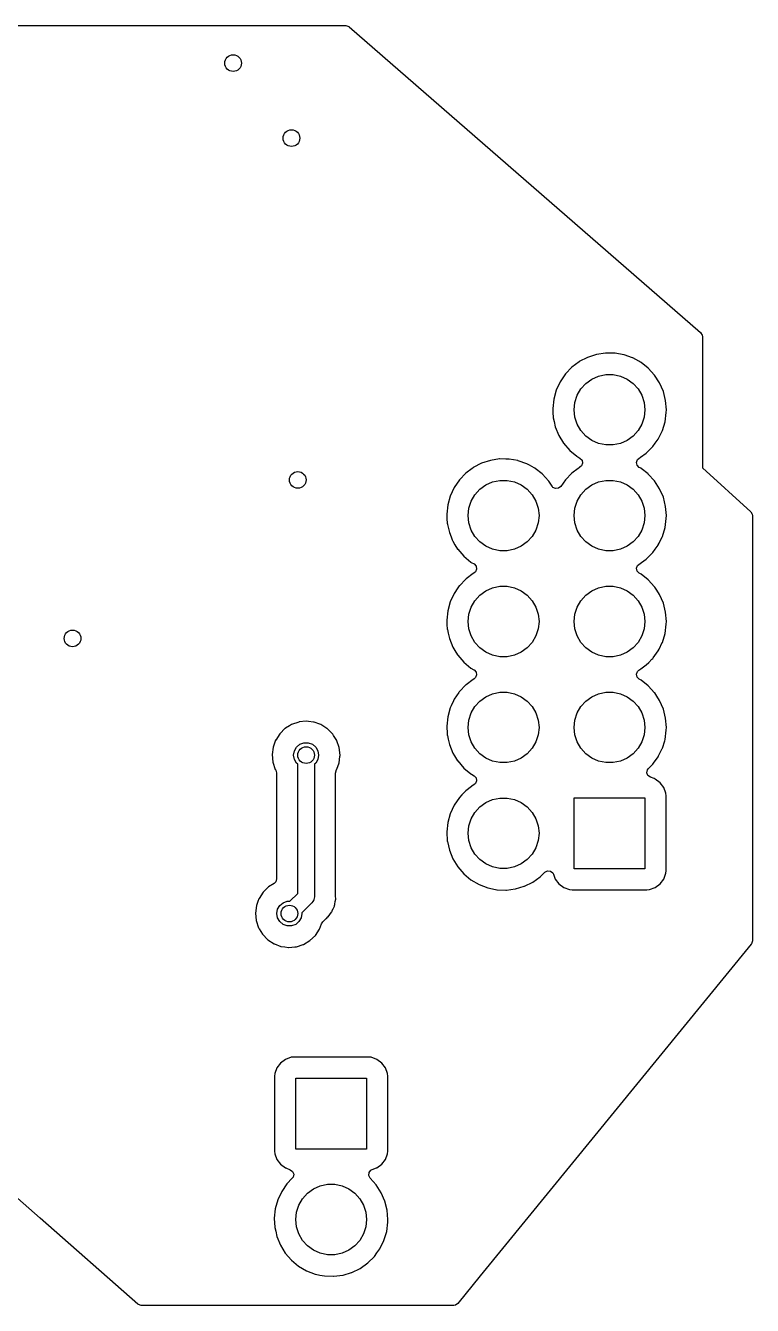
# Model space of a CAD drawing. Extents: x 3.65 to 5.85, y -3.61 to -2.4.
# Drawn here: x 4.326 to 5.012, y -3.606 to -2.398 of the extents above; entities that cross this region are included whole.
import ezdxf

# ---------------------------------------------------------------- set-up
doc = ezdxf.new("R2010")
doc.units = 0
doc.header["$MEASUREMENT"] = 0
doc.layers.add('BLACK', color=7, linetype='CONTINUOUS')

msp = doc.modelspace()

# ---------------------------------------------------------------- linework, layer by layer
at = {"layer": 'BLACK', "linetype": 'CONTINUOUS'}
for p, q in [((4.04113, -2.39764), (4.62806, -2.39764)), ((4.62806, -2.39764), (4.63075, -2.39843)), ((4.63075, -2.39843), (4.63132, -2.39886)), ((4.63132, -2.39886), (4.96286, -2.68749)), ((4.96286, -2.68749), (4.96437, -2.68985)), ((4.96437, -2.68985), (4.96457, -2.69123)), ((4.96457, -2.69123), (4.96457, -2.81496)), ((4.87322, -2.7069), (4.86453, -2.70823)), ((4.87343, -2.7069), (4.87322, -2.7069)), ((4.87911, -2.70697), (4.87343, -2.7069)), ((4.87343, -2.7069), (4.87343, -2.7069)), ((4.88202, -2.707), (4.87911, -2.70697)), ((4.88222, -2.70704), (4.88202, -2.707)), ((4.89048, -2.70851), (4.88222, -2.70704)), ((4.88222, -2.70704), (4.88222, -2.70704)), ((4.84821, -2.71514), (4.8415, -2.72018)), ((4.84837, -2.71502), (4.84821, -2.71514)), ((4.84821, -2.71514), (4.84821, -2.71514)), ((4.85617, -2.71096), (4.84837, -2.71502)), ((4.86453, -2.70823), (4.85617, -2.71096)), ((4.89068, -2.70855), (4.89048, -2.70851)), ((4.89048, -2.70851), (4.89048, -2.70851)), ((4.89087, -2.70861), (4.89068, -2.70855)), ((4.89878, -2.71141), (4.89087, -2.70861)), ((4.89087, -2.70861), (4.89087, -2.70861)), ((4.89897, -2.71148), (4.89878, -2.71141)), ((4.89878, -2.71141), (4.89878, -2.71141)), ((4.90461, -2.7146), (4.89897, -2.71148)), ((4.90543, -2.71505), (4.90461, -2.7146)), ((4.90667, -2.71573), (4.90543, -2.71505)), ((4.90683, -2.71586), (4.90667, -2.71573)), ((4.91341, -2.72106), (4.90683, -2.71586)), ((4.90683, -2.71586), (4.90683, -2.71586)), ((4.83526, -2.72666), (4.8303, -2.73392)), ((4.84134, -2.7203), (4.83526, -2.72666)), ((4.8415, -2.72018), (4.84134, -2.7203)), ((4.85458, -2.73556), (4.86024, -2.73145)), ((4.86024, -2.73145), (4.86663, -2.72861)), ((4.86663, -2.72861), (4.87347, -2.72715)), ((4.87347, -2.72715), (4.88047, -2.72715)), ((4.88047, -2.72715), (4.88731, -2.72861)), ((4.88731, -2.72861), (4.8937, -2.73145)), ((4.8937, -2.73145), (4.89936, -2.73556)), ((4.91357, -2.72118), (4.91341, -2.72106)), ((4.91341, -2.72106), (4.91341, -2.72106)), ((4.91949, -2.72769), (4.91357, -2.72118)), ((4.92427, -2.73507), (4.91949, -2.72769)), ((4.8266, -2.7419), (4.82425, -2.75038)), ((4.8303, -2.73392), (4.8266, -2.7419)), ((4.8464, -2.74682), (4.8499, -2.74076)), ((4.8499, -2.74076), (4.85458, -2.73556)), ((4.89936, -2.73556), (4.90404, -2.74076)), ((4.90404, -2.74076), (4.90754, -2.74682)), ((4.92777, -2.74314), (4.92427, -2.73507)), ((4.92992, -2.75167), (4.92777, -2.74314)), ((4.82425, -2.75038), (4.82332, -2.75912)), ((4.8435, -2.76043), (4.84424, -2.75348)), ((4.84424, -2.75348), (4.8464, -2.74682)), ((4.90754, -2.74682), (4.9097, -2.75348)), ((4.9097, -2.75348), (4.91043, -2.76043)), ((4.93064, -2.76043), (4.92992, -2.75167)), ((4.82332, -2.75912), (4.82333, -2.75932)), ((4.82333, -2.75932), (4.82333, -2.75932)), ((4.82333, -2.75932), (4.82354, -2.76305)), ((4.82354, -2.76305), (4.82382, -2.7679)), ((4.84424, -2.76739), (4.8435, -2.76043)), ((4.8464, -2.77404), (4.84424, -2.76739)), ((4.9097, -2.76739), (4.90754, -2.77404)), ((4.91043, -2.76043), (4.9097, -2.76739)), ((4.92942, -2.77177), (4.93057, -2.76305)), ((4.93057, -2.76305), (4.93064, -2.76043)), ((4.82382, -2.7679), (4.82387, -2.7681)), ((4.82387, -2.7681), (4.82387, -2.7681)), ((4.82387, -2.7681), (4.82465, -2.77157)), ((4.82465, -2.77157), (4.82576, -2.77648)), ((4.82576, -2.77648), (4.82907, -2.78463)), ((4.8499, -2.7801), (4.8464, -2.77404)), ((4.90754, -2.77404), (4.90404, -2.7801)), ((4.92687, -2.78019), (4.92942, -2.77177)), ((4.82907, -2.78463), (4.83366, -2.79213)), ((4.85458, -2.7853), (4.8499, -2.7801)), ((4.86024, -2.78941), (4.85458, -2.7853)), ((4.86663, -2.79226), (4.86024, -2.78941)), ((4.8937, -2.78941), (4.88731, -2.79226)), ((4.89936, -2.7853), (4.8937, -2.78941)), ((4.90404, -2.7801), (4.89936, -2.7853)), ((4.91784, -2.79522), (4.92018, -2.79196)), ((4.92018, -2.79196), (4.92285, -2.78824)), ((4.92285, -2.78824), (4.92297, -2.78807)), ((4.92297, -2.78807), (4.92687, -2.78019)), ((4.83366, -2.79213), (4.83942, -2.79878)), ((4.83942, -2.79878), (4.84619, -2.80439)), ((4.87347, -2.79371), (4.86663, -2.79226)), ((4.88047, -2.79371), (4.87347, -2.79371)), ((4.88731, -2.79226), (4.88047, -2.79371)), ((4.90628, -2.80522), (4.91161, -2.80142)), ((4.91161, -2.80142), (4.91784, -2.79522)), ((4.74725, -2.81586), (4.74134, -2.8203)), ((4.74821, -2.81514), (4.74725, -2.81586)), ((4.74837, -2.81502), (4.74821, -2.81514)), ((4.74821, -2.81514), (4.74821, -2.81514)), ((4.75617, -2.81096), (4.74837, -2.81502)), ((4.76453, -2.80823), (4.75617, -2.81096)), ((4.77322, -2.8069), (4.76453, -2.80823)), ((4.77343, -2.8069), (4.77322, -2.8069)), ((4.77911, -2.80697), (4.77343, -2.8069)), ((4.77343, -2.8069), (4.77343, -2.8069)), ((4.78202, -2.807), (4.77911, -2.80697)), ((4.78222, -2.80704), (4.78202, -2.807)), ((4.79048, -2.80851), (4.78222, -2.80704)), ((4.78222, -2.80704), (4.78222, -2.80704)), ((4.79068, -2.80855), (4.79048, -2.80851)), ((4.79048, -2.80851), (4.79048, -2.80851)), ((4.79087, -2.80861), (4.79068, -2.80855)), ((4.79878, -2.81141), (4.79087, -2.80861)), ((4.79087, -2.80861), (4.79087, -2.80861)), ((4.79897, -2.81148), (4.79878, -2.81141)), ((4.79878, -2.81141), (4.79878, -2.81141)), ((4.80144, -2.81285), (4.79897, -2.81148)), ((4.80575, -2.81522), (4.80144, -2.81285)), ((4.80667, -2.81573), (4.80575, -2.81522)), ((4.80683, -2.81586), (4.80667, -2.81573)), ((4.81341, -2.82106), (4.80683, -2.81586)), ((4.80683, -2.81586), (4.80683, -2.81586)), ((4.84725, -2.81586), (4.84134, -2.8203)), ((4.84619, -2.80439), (4.84896, -2.80602)), ((4.84821, -2.81514), (4.84725, -2.81586)), ((4.84837, -2.81502), (4.84821, -2.81514)), ((4.84821, -2.81514), (4.84821, -2.81514)), ((4.84886, -2.81476), (4.84837, -2.81502)), ((4.85045, -2.81345), (4.84886, -2.81476)), ((4.84896, -2.80602), (4.84907, -2.80608)), ((4.84907, -2.80608), (4.85099, -2.80811)), ((4.85151, -2.81086), (4.85045, -2.81345)), ((4.85099, -2.80811), (4.85151, -2.81086)), ((4.90249, -2.81012), (4.90348, -2.8075)), ((4.90307, -2.81285), (4.90249, -2.81012)), ((4.90504, -2.81483), (4.90307, -2.81285)), ((4.90348, -2.8075), (4.90456, -2.80645)), ((4.90456, -2.80645), (4.90628, -2.80522)), ((4.90667, -2.81573), (4.90504, -2.81483)), ((4.90683, -2.81586), (4.90667, -2.81573)), ((4.91341, -2.82106), (4.90683, -2.81586)), ((4.90683, -2.81586), (4.90683, -2.81586)), ((4.96457, -2.81496), (4.96485, -2.81522)), ((4.96485, -2.81522), (4.96485, -2.81522)), ((4.96485, -2.81522), (5.0102, -2.85679)), ((4.73526, -2.82666), (4.7303, -2.83392)), ((4.74134, -2.8203), (4.73526, -2.82666)), ((4.76663, -2.82861), (4.77347, -2.82715)), ((4.77347, -2.82715), (4.78047, -2.82715)), ((4.78047, -2.82715), (4.78731, -2.82861)), ((4.81357, -2.82118), (4.81341, -2.82106)), ((4.81341, -2.82106), (4.81341, -2.82106)), ((4.81949, -2.82769), (4.81357, -2.82118)), ((4.8196, -2.82786), (4.81949, -2.82769)), ((4.82277, -2.83276), (4.8196, -2.82786)), ((4.8196, -2.82786), (4.8196, -2.82786)), ((4.83526, -2.82666), (4.83103, -2.83286)), ((4.84134, -2.8203), (4.83526, -2.82666)), ((4.86663, -2.82861), (4.87347, -2.82715)), ((4.87347, -2.82715), (4.88047, -2.82715)), ((4.88047, -2.82715), (4.88731, -2.82861)), ((4.91357, -2.82118), (4.91341, -2.82106)), ((4.91341, -2.82106), (4.91341, -2.82106)), ((4.91949, -2.82769), (4.91357, -2.82118)), ((4.92427, -2.83507), (4.91949, -2.82769)), ((4.7303, -2.83392), (4.7266, -2.8419)), ((4.7499, -2.84076), (4.75458, -2.83556)), ((4.75458, -2.83556), (4.76024, -2.83145)), ((4.76024, -2.83145), (4.76663, -2.82861)), ((4.78731, -2.82861), (4.7937, -2.83145)), ((4.7937, -2.83145), (4.79936, -2.83556)), ((4.79936, -2.83556), (4.80404, -2.84076)), ((4.82358, -2.83372), (4.82277, -2.83276)), ((4.82609, -2.83495), (4.82358, -2.83372)), ((4.82887, -2.83463), (4.82609, -2.83495)), ((4.83103, -2.83286), (4.82887, -2.83463)), ((4.8499, -2.84076), (4.85458, -2.83556)), ((4.85458, -2.83556), (4.86024, -2.83145)), ((4.86024, -2.83145), (4.86663, -2.82861)), ((4.88731, -2.82861), (4.8937, -2.83145)), ((4.8937, -2.83145), (4.89936, -2.83556)), ((4.89936, -2.83556), (4.90404, -2.84076)), ((4.92777, -2.84314), (4.92427, -2.83507)), ((4.72425, -2.85038), (4.72332, -2.85912)), ((4.7266, -2.8419), (4.72425, -2.85038)), ((4.74424, -2.85348), (4.7464, -2.84682)), ((4.7464, -2.84682), (4.7499, -2.84076)), ((4.80404, -2.84076), (4.80754, -2.84682)), ((4.80754, -2.84682), (4.8097, -2.85348)), ((4.84424, -2.85348), (4.8464, -2.84682)), ((4.8464, -2.84682), (4.8499, -2.84076)), ((4.90404, -2.84076), (4.90754, -2.84682)), ((4.90754, -2.84682), (4.9097, -2.85348)), ((4.92992, -2.85167), (4.92777, -2.84314)), ((4.93064, -2.86043), (4.92992, -2.85167)), ((4.72332, -2.85912), (4.72333, -2.85932)), ((4.72333, -2.85932), (4.72333, -2.85932)), ((4.72333, -2.85932), (4.72354, -2.86305)), ((4.72354, -2.86305), (4.72382, -2.8679)), ((4.7435, -2.86043), (4.74424, -2.85348)), ((4.74424, -2.86739), (4.7435, -2.86043)), ((4.8097, -2.85348), (4.81043, -2.86043)), ((4.81043, -2.86043), (4.8097, -2.86739)), ((4.8435, -2.86043), (4.84424, -2.85348)), ((4.84424, -2.86739), (4.8435, -2.86043)), ((4.9097, -2.85348), (4.91043, -2.86043)), ((4.91043, -2.86043), (4.9097, -2.86739)), ((4.92942, -2.87177), (4.93057, -2.86305)), ((4.93057, -2.86305), (4.93064, -2.86043)), ((5.0102, -2.85679), (5.01165, -2.85919)), ((5.01165, -2.85919), (5.01181, -2.86045)), ((5.01181, -2.86045), (5.01181, -3.26201)), ((4.72382, -2.8679), (4.72387, -2.8681)), ((4.72387, -2.8681), (4.72387, -2.8681)), ((4.72387, -2.8681), (4.72404, -2.86885)), ((4.72404, -2.86885), (4.72576, -2.87648)), ((4.72576, -2.87648), (4.72742, -2.88058)), ((4.7464, -2.87404), (4.74424, -2.86739)), ((4.7499, -2.8801), (4.7464, -2.87404)), ((4.80754, -2.87404), (4.80404, -2.8801)), ((4.8097, -2.86739), (4.80754, -2.87404)), ((4.8464, -2.87404), (4.84424, -2.86739)), ((4.8499, -2.8801), (4.8464, -2.87404)), ((4.90754, -2.87404), (4.90404, -2.8801)), ((4.9097, -2.86739), (4.90754, -2.87404)), ((4.92687, -2.88019), (4.92942, -2.87177)), ((4.72742, -2.88058), (4.72847, -2.88316)), ((4.72847, -2.88316), (4.72907, -2.88463)), ((4.72907, -2.88463), (4.73106, -2.88789)), ((4.73106, -2.88789), (4.73355, -2.89196)), ((4.75458, -2.8853), (4.7499, -2.8801)), ((4.76024, -2.88941), (4.75458, -2.8853)), ((4.79936, -2.8853), (4.7937, -2.88941)), ((4.80404, -2.8801), (4.79936, -2.8853)), ((4.85458, -2.8853), (4.8499, -2.8801)), ((4.86024, -2.88941), (4.85458, -2.8853)), ((4.89936, -2.8853), (4.8937, -2.88941)), ((4.90404, -2.8801), (4.89936, -2.8853)), ((4.92018, -2.89196), (4.92285, -2.88824)), ((4.92285, -2.88824), (4.92297, -2.88807)), ((4.92297, -2.88807), (4.92379, -2.88641)), ((4.92379, -2.88641), (4.92678, -2.88037)), ((4.92678, -2.88037), (4.92687, -2.88019)), ((4.92678, -2.88037), (4.92678, -2.88037)), ((4.73355, -2.89196), (4.73366, -2.89213)), ((4.73366, -2.89213), (4.73942, -2.89878)), ((4.73942, -2.89878), (4.74619, -2.90439)), ((4.76663, -2.89226), (4.76024, -2.88941)), ((4.77347, -2.89371), (4.76663, -2.89226)), ((4.78047, -2.89371), (4.77347, -2.89371)), ((4.78731, -2.89226), (4.78047, -2.89371)), ((4.7937, -2.88941), (4.78731, -2.89226)), ((4.86663, -2.89226), (4.86024, -2.88941)), ((4.87347, -2.89371), (4.86663, -2.89226)), ((4.88047, -2.89371), (4.87347, -2.89371)), ((4.88731, -2.89226), (4.88047, -2.89371)), ((4.8937, -2.88941), (4.88731, -2.89226)), ((4.91161, -2.90142), (4.91279, -2.90025)), ((4.91279, -2.90025), (4.91613, -2.89692)), ((4.91613, -2.89692), (4.91784, -2.89522)), ((4.91784, -2.89522), (4.92018, -2.89196)), ((4.74619, -2.90439), (4.74647, -2.90456)), ((4.74647, -2.90456), (4.74907, -2.90608)), ((4.74907, -2.90608), (4.75099, -2.90811)), ((4.75151, -2.91086), (4.75045, -2.91345)), ((4.75099, -2.90811), (4.75151, -2.91086)), ((4.90249, -2.91011), (4.90348, -2.9075)), ((4.90307, -2.91285), (4.90249, -2.91011)), ((4.90504, -2.91483), (4.90307, -2.91285)), ((4.90348, -2.9075), (4.90456, -2.90645)), ((4.90456, -2.90645), (4.90721, -2.90456)), ((4.90721, -2.90456), (4.91161, -2.90142)), ((4.74134, -2.9203), (4.73526, -2.92666)), ((4.7415, -2.92018), (4.74134, -2.9203)), ((4.74821, -2.91514), (4.7415, -2.92018)), ((4.74837, -2.91502), (4.74821, -2.91514)), ((4.74821, -2.91514), (4.74821, -2.91514)), ((4.74886, -2.91476), (4.74837, -2.91502)), ((4.75045, -2.91345), (4.74886, -2.91476)), ((4.90667, -2.91573), (4.90504, -2.91483)), ((4.90683, -2.91586), (4.90667, -2.91573)), ((4.91341, -2.92106), (4.90683, -2.91586)), ((4.90683, -2.91586), (4.90683, -2.91586)), ((4.91357, -2.92118), (4.91341, -2.92106)), ((4.91341, -2.92106), (4.91341, -2.92106)), ((4.91949, -2.92769), (4.91357, -2.92118)), ((4.7303, -2.93392), (4.7266, -2.9419)), ((4.73388, -2.92868), (4.7303, -2.93392)), ((4.73515, -2.92683), (4.73388, -2.92868)), ((4.73526, -2.92666), (4.73515, -2.92683)), ((4.73515, -2.92683), (4.73515, -2.92683)), ((4.7499, -2.94076), (4.75458, -2.93556)), ((4.75458, -2.93556), (4.76024, -2.93145)), ((4.76024, -2.93145), (4.76663, -2.92861)), ((4.76663, -2.92861), (4.77347, -2.92715)), ((4.77347, -2.92715), (4.78047, -2.92715)), ((4.78047, -2.92715), (4.78731, -2.92861)), ((4.78731, -2.92861), (4.7937, -2.93145)), ((4.7937, -2.93145), (4.79936, -2.93556)), ((4.79936, -2.93556), (4.80404, -2.94076)), ((4.8499, -2.94076), (4.85458, -2.93556)), ((4.85458, -2.93556), (4.86024, -2.93145)), ((4.86024, -2.93145), (4.86663, -2.92861)), ((4.86663, -2.92861), (4.87347, -2.92715)), ((4.87347, -2.92715), (4.88047, -2.92715)), ((4.88047, -2.92715), (4.88731, -2.92861)), ((4.88731, -2.92861), (4.8937, -2.93145)), ((4.8937, -2.93145), (4.89936, -2.93556)), ((4.89936, -2.93556), (4.90404, -2.94076)), ((4.9196, -2.92786), (4.91949, -2.92769)), ((4.92157, -2.9309), (4.9196, -2.92786)), ((4.9196, -2.92786), (4.9196, -2.92786)), ((4.92427, -2.93507), (4.92157, -2.9309)), ((4.92777, -2.94314), (4.92427, -2.93507)), ((4.7266, -2.9419), (4.72425, -2.95038)), ((4.74424, -2.95348), (4.7464, -2.94682)), ((4.7464, -2.94682), (4.7499, -2.94076)), ((4.80404, -2.94076), (4.80754, -2.94682)), ((4.80754, -2.94682), (4.8097, -2.95348)), ((4.84424, -2.95348), (4.8464, -2.94682)), ((4.8464, -2.94682), (4.8499, -2.94076)), ((4.90404, -2.94076), (4.90754, -2.94682)), ((4.90754, -2.94682), (4.9097, -2.95348)), ((4.92992, -2.95167), (4.92777, -2.94314)), ((4.72425, -2.95038), (4.72332, -2.95912)), ((4.72332, -2.95912), (4.72333, -2.95932)), ((4.72333, -2.95932), (4.72333, -2.95932)), ((4.72333, -2.95932), (4.72354, -2.96305)), ((4.7435, -2.96043), (4.74424, -2.95348)), ((4.74424, -2.96739), (4.7435, -2.96043)), ((4.8097, -2.95348), (4.81043, -2.96043)), ((4.81043, -2.96043), (4.8097, -2.96739)), ((4.8435, -2.96043), (4.84424, -2.95348)), ((4.84424, -2.96739), (4.8435, -2.96043)), ((4.9097, -2.95348), (4.91043, -2.96043)), ((4.91043, -2.96043), (4.9097, -2.96739)), ((4.93064, -2.96043), (4.92992, -2.95167)), ((4.93057, -2.96305), (4.93064, -2.96043)), ((4.72354, -2.96305), (4.72382, -2.9679)), ((4.72382, -2.9679), (4.72387, -2.9681)), ((4.72387, -2.9681), (4.72387, -2.9681)), ((4.72387, -2.9681), (4.72465, -2.97157)), ((4.72465, -2.97157), (4.72576, -2.97648)), ((4.7464, -2.97404), (4.74424, -2.96739)), ((4.8097, -2.96739), (4.80754, -2.97404)), ((4.8464, -2.97404), (4.84424, -2.96739)), ((4.9097, -2.96739), (4.90754, -2.97404)), ((4.92687, -2.98019), (4.92942, -2.97177)), ((4.92942, -2.97177), (4.93057, -2.96305)), ((4.72576, -2.97648), (4.72907, -2.98463)), ((4.72907, -2.98463), (4.73106, -2.98789)), ((4.7499, -2.9801), (4.7464, -2.97404)), ((4.75458, -2.9853), (4.7499, -2.9801)), ((4.76024, -2.98941), (4.75458, -2.9853)), ((4.79936, -2.9853), (4.7937, -2.98941)), ((4.80404, -2.9801), (4.79936, -2.9853)), ((4.80754, -2.97404), (4.80404, -2.9801)), ((4.8499, -2.9801), (4.8464, -2.97404)), ((4.85458, -2.9853), (4.8499, -2.9801)), ((4.86024, -2.98941), (4.85458, -2.9853)), ((4.89936, -2.9853), (4.8937, -2.98941)), ((4.90404, -2.9801), (4.89936, -2.9853)), ((4.90754, -2.97404), (4.90404, -2.9801)), ((4.92379, -2.98641), (4.92678, -2.98037)), ((4.92678, -2.98037), (4.92687, -2.98019)), ((4.92678, -2.98037), (4.92678, -2.98037)), ((4.73106, -2.98789), (4.73355, -2.99196)), ((4.73355, -2.99196), (4.73366, -2.99213)), ((4.73366, -2.99213), (4.73942, -2.99878)), ((4.76663, -2.99226), (4.76024, -2.98941)), ((4.77347, -2.99371), (4.76663, -2.99226)), ((4.78047, -2.99371), (4.77347, -2.99371)), ((4.78731, -2.99226), (4.78047, -2.99371)), ((4.7937, -2.98941), (4.78731, -2.99226)), ((4.86663, -2.99226), (4.86024, -2.98941)), ((4.87347, -2.99371), (4.86663, -2.99226)), ((4.88047, -2.99371), (4.87347, -2.99371)), ((4.88731, -2.99226), (4.88047, -2.99371)), ((4.8937, -2.98941), (4.88731, -2.99226)), ((4.91392, -2.99912), (4.91699, -2.99606)), ((4.91699, -2.99606), (4.91784, -2.99522)), ((4.91784, -2.99522), (4.91818, -2.99474)), ((4.91818, -2.99474), (4.92285, -2.98824)), ((4.92285, -2.98824), (4.92297, -2.98807)), ((4.92297, -2.98807), (4.92379, -2.98641)), ((4.73942, -2.99878), (4.74619, -3.00439)), ((4.74619, -3.00439), (4.74896, -3.00602)), ((4.74896, -3.00602), (4.74907, -3.00608)), ((4.74907, -3.00608), (4.75099, -3.00811)), ((4.75099, -3.00811), (4.75151, -3.01086)), ((4.90249, -3.01011), (4.90348, -3.0075)), ((4.90348, -3.0075), (4.90456, -3.00645)), ((4.90456, -3.00645), (4.90638, -3.00515)), ((4.90638, -3.00515), (4.91161, -3.00142)), ((4.91161, -3.00142), (4.91392, -2.99912)), ((4.74134, -3.0203), (4.73526, -3.02666)), ((4.7415, -3.02018), (4.74134, -3.0203)), ((4.74821, -3.01514), (4.7415, -3.02018)), ((4.74837, -3.01502), (4.74821, -3.01514)), ((4.74821, -3.01514), (4.74821, -3.01514)), ((4.74886, -3.01476), (4.74837, -3.01502)), ((4.75045, -3.01345), (4.74886, -3.01476)), ((4.75151, -3.01086), (4.75045, -3.01345)), ((4.90307, -3.01285), (4.90249, -3.01011)), ((4.90504, -3.01483), (4.90307, -3.01285)), ((4.90667, -3.01573), (4.90504, -3.01483)), ((4.90683, -3.01586), (4.90667, -3.01573)), ((4.91341, -3.02106), (4.90683, -3.01586)), ((4.90683, -3.01586), (4.90683, -3.01586)), ((4.91357, -3.02118), (4.91341, -3.02106)), ((4.91341, -3.02106), (4.91341, -3.02106)), ((4.91949, -3.02769), (4.91357, -3.02118)), ((4.73466, -3.02754), (4.7303, -3.03392)), ((4.73515, -3.02683), (4.73466, -3.02754)), ((4.73526, -3.02666), (4.73515, -3.02683)), ((4.73515, -3.02683), (4.73515, -3.02683)), ((4.75458, -3.03556), (4.76024, -3.03145)), ((4.76024, -3.03145), (4.76663, -3.02861)), ((4.76663, -3.02861), (4.77347, -3.02715)), ((4.77347, -3.02715), (4.78047, -3.02715)), ((4.78047, -3.02715), (4.78731, -3.02861)), ((4.78731, -3.02861), (4.7937, -3.03145)), ((4.7937, -3.03145), (4.79936, -3.03556)), ((4.85458, -3.03556), (4.86024, -3.03145)), ((4.86024, -3.03145), (4.86663, -3.02861)), ((4.86663, -3.02861), (4.87347, -3.02715)), ((4.87347, -3.02715), (4.88047, -3.02715)), ((4.88047, -3.02715), (4.88731, -3.02861)), ((4.88731, -3.02861), (4.8937, -3.03145)), ((4.8937, -3.03145), (4.89936, -3.03556)), ((4.9196, -3.02786), (4.91949, -3.02769)), ((4.92153, -3.03085), (4.9196, -3.02786)), ((4.9196, -3.02786), (4.9196, -3.02786)), ((4.92427, -3.03507), (4.92153, -3.03085)), ((4.7266, -3.0419), (4.72425, -3.05038)), ((4.72743, -3.04011), (4.7266, -3.0419)), ((4.72969, -3.03526), (4.72743, -3.04011)), ((4.7303, -3.03392), (4.72969, -3.03526)), ((4.7464, -3.04682), (4.7499, -3.04076)), ((4.7499, -3.04076), (4.75458, -3.03556)), ((4.79936, -3.03556), (4.80404, -3.04076)), ((4.80404, -3.04076), (4.80754, -3.04682)), ((4.8464, -3.04682), (4.8499, -3.04076)), ((4.8499, -3.04076), (4.85458, -3.03556)), ((4.89936, -3.03556), (4.90404, -3.04076)), ((4.90404, -3.04076), (4.90754, -3.04682)), ((4.92777, -3.04314), (4.92427, -3.03507)), ((4.92992, -3.05167), (4.92777, -3.04314)), ((4.57691, -3.05763), (4.57482, -3.05892)), ((4.58367, -3.05533), (4.57691, -3.05763)), ((4.58395, -3.0553), (4.58367, -3.05533)), ((4.5905, -3.05461), (4.58395, -3.0553)), ((4.58395, -3.0553), (4.58395, -3.0553)), ((4.59077, -3.05458), (4.5905, -3.05461)), ((4.5905, -3.05461), (4.5905, -3.05461)), ((4.59274, -3.05482), (4.59077, -3.05458)), ((4.59759, -3.0554), (4.59274, -3.05482)), ((4.59787, -3.05543), (4.59759, -3.0554)), ((4.59759, -3.0554), (4.59759, -3.0554)), ((4.59813, -3.05552), (4.59787, -3.05543)), ((4.60344, -3.05741), (4.59813, -3.05552)), ((4.59813, -3.05552), (4.59813, -3.05552)), ((4.60459, -3.05782), (4.60344, -3.05741)), ((4.60632, -3.05892), (4.60459, -3.05782)), ((4.72425, -3.05038), (4.72332, -3.05912)), ((4.7435, -3.06043), (4.74424, -3.05348)), ((4.74424, -3.05348), (4.7464, -3.04682)), ((4.80754, -3.04682), (4.8097, -3.05348)), ((4.8097, -3.05348), (4.81043, -3.06043)), ((4.8435, -3.06043), (4.84424, -3.05348)), ((4.84424, -3.05348), (4.8464, -3.04682)), ((4.90754, -3.04682), (4.9097, -3.05348)), ((4.9097, -3.05348), (4.91043, -3.06043)), ((4.93064, -3.06043), (4.92992, -3.05167)), ((4.56573, -3.06637), (4.56186, -3.07237)), ((4.56597, -3.06613), (4.56573, -3.06637)), ((4.57063, -3.06157), (4.56597, -3.06613)), ((4.57083, -3.06137), (4.57063, -3.06157)), ((4.57063, -3.06157), (4.57063, -3.06157)), ((4.57107, -3.06123), (4.57083, -3.06137)), ((4.57482, -3.05892), (4.57107, -3.06123)), ((4.57107, -3.06123), (4.57107, -3.06123)), ((4.61018, -3.06137), (4.60632, -3.05892)), ((4.61062, -3.06165), (4.61018, -3.06137)), ((4.61082, -3.06185), (4.61062, -3.06165)), ((4.61546, -3.06652), (4.61082, -3.06185)), ((4.61082, -3.06185), (4.61082, -3.06185)), ((4.61565, -3.06672), (4.61546, -3.06652)), ((4.6158, -3.06695), (4.61565, -3.06672)), ((4.61649, -3.06806), (4.6158, -3.06695)), ((4.61944, -3.07277), (4.61649, -3.06806)), ((4.72332, -3.05912), (4.72333, -3.05932)), ((4.72333, -3.05932), (4.72333, -3.05932)), ((4.72333, -3.05932), (4.72374, -3.06638)), ((4.72374, -3.06638), (4.72382, -3.0679)), ((4.72382, -3.0679), (4.72387, -3.0681)), ((4.72387, -3.0681), (4.72387, -3.0681)), ((4.72387, -3.0681), (4.72462, -3.07142)), ((4.74424, -3.06739), (4.7435, -3.06043)), ((4.7464, -3.07404), (4.74424, -3.06739)), ((4.8097, -3.06739), (4.80754, -3.07404)), ((4.81043, -3.06043), (4.8097, -3.06739)), ((4.84424, -3.06739), (4.8435, -3.06043)), ((4.8464, -3.07404), (4.84424, -3.06739)), ((4.9097, -3.06739), (4.90754, -3.07404)), ((4.91043, -3.06043), (4.9097, -3.06739)), ((4.92942, -3.07177), (4.93057, -3.06305)), ((4.93057, -3.06305), (4.93058, -3.06292)), ((4.93058, -3.06292), (4.93063, -3.06057)), ((4.93063, -3.06057), (4.93064, -3.06043)), ((4.93063, -3.06057), (4.93063, -3.06057)), ((4.55942, -3.07908), (4.55852, -3.08617)), ((4.55975, -3.07816), (4.55942, -3.07908)), ((4.56176, -3.07263), (4.55975, -3.07816)), ((4.56186, -3.07237), (4.56176, -3.07263)), ((4.56176, -3.07263), (4.56176, -3.07263)), ((4.57945, -3.08257), (4.5815, -3.07902)), ((4.5815, -3.07902), (4.58465, -3.07639)), ((4.58465, -3.07639), (4.5885, -3.07498)), ((4.5885, -3.07498), (4.5926, -3.07498)), ((4.5926, -3.07498), (4.59646, -3.07639)), ((4.59646, -3.07639), (4.5996, -3.07902)), ((4.5996, -3.07902), (4.60165, -3.08257)), ((4.61953, -3.07304), (4.61944, -3.07277)), ((4.6217, -3.07926), (4.61953, -3.07304)), ((4.61953, -3.07304), (4.61953, -3.07304)), ((4.62179, -3.07952), (4.6217, -3.07926)), ((4.62258, -3.08661), (4.62179, -3.07952)), ((4.72462, -3.07142), (4.72576, -3.07648)), ((4.72576, -3.07648), (4.72907, -3.08463)), ((4.7499, -3.0801), (4.7464, -3.07404)), ((4.75458, -3.0853), (4.7499, -3.0801)), ((4.80404, -3.0801), (4.79936, -3.0853)), ((4.80754, -3.07404), (4.80404, -3.0801)), ((4.8499, -3.0801), (4.8464, -3.07404)), ((4.85458, -3.0853), (4.8499, -3.0801)), ((4.90404, -3.0801), (4.89936, -3.0853)), ((4.90754, -3.07404), (4.90404, -3.0801)), ((4.92333, -3.08735), (4.92678, -3.08037)), ((4.92678, -3.08037), (4.92687, -3.08019)), ((4.92678, -3.08037), (4.92678, -3.08037)), ((4.92687, -3.08019), (4.92903, -3.07307)), ((4.92903, -3.07307), (4.92936, -3.07197)), ((4.92936, -3.07197), (4.92942, -3.07177)), ((4.92936, -3.07197), (4.92936, -3.07197)), ((4.55852, -3.08617), (4.55922, -3.09327)), ((4.55922, -3.09327), (4.56147, -3.10005)), ((4.57874, -3.08661), (4.57945, -3.08257)), ((4.57945, -3.09065), (4.57874, -3.08661)), ((4.5815, -3.09421), (4.57945, -3.09065)), ((4.60165, -3.09065), (4.5996, -3.09421)), ((4.60165, -3.08257), (4.60236, -3.08661)), ((4.60236, -3.08661), (4.60165, -3.09065)), ((4.62162, -3.09431), (4.62255, -3.08766)), ((4.62255, -3.08766), (4.62257, -3.08751)), ((4.62255, -3.08766), (4.62255, -3.08766)), ((4.62257, -3.08751), (4.62258, -3.08708)), ((4.62258, -3.08677), (4.62258, -3.08661)), ((4.62258, -3.08708), (4.62258, -3.08677)), ((4.62258, -3.08677), (4.62258, -3.08677)), ((4.72907, -3.08463), (4.73073, -3.08735)), ((4.73073, -3.08735), (4.73355, -3.09196)), ((4.73355, -3.09196), (4.73366, -3.09213)), ((4.73366, -3.09213), (4.73942, -3.09878)), ((4.76024, -3.08941), (4.75458, -3.0853)), ((4.76663, -3.09226), (4.76024, -3.08941)), ((4.77347, -3.09371), (4.76663, -3.09226)), ((4.78047, -3.09371), (4.77347, -3.09371)), ((4.78731, -3.09226), (4.78047, -3.09371)), ((4.7937, -3.08941), (4.78731, -3.09226)), ((4.79936, -3.0853), (4.7937, -3.08941)), ((4.86024, -3.08941), (4.85458, -3.0853)), ((4.86663, -3.09226), (4.86024, -3.08941)), ((4.87347, -3.09371), (4.86663, -3.09226)), ((4.88047, -3.09371), (4.87347, -3.09371)), ((4.88731, -3.09226), (4.88047, -3.09371)), ((4.8937, -3.08941), (4.88731, -3.09226)), ((4.89936, -3.0853), (4.8937, -3.08941)), ((4.91849, -3.09431), (4.92285, -3.08824)), ((4.92285, -3.08824), (4.92297, -3.08807)), ((4.92297, -3.08807), (4.92333, -3.08735)), ((4.56147, -3.10005), (4.56162, -3.10029)), ((4.56162, -3.10029), (4.56162, -3.10029)), ((4.56162, -3.10029), (4.56194, -3.10082)), ((4.56194, -3.10082), (4.56266, -3.10339)), ((4.56266, -3.10339), (4.56266, -3.20355)), ((4.58268, -3.09519), (4.5815, -3.09421)), ((4.58268, -3.21721), (4.58268, -3.09519)), ((4.5996, -3.09421), (4.59843, -3.09519)), ((4.59843, -3.09519), (4.59843, -3.22049)), ((4.61844, -3.10355), (4.61898, -3.10135)), ((4.61844, -3.2195), (4.61844, -3.10355)), ((4.61898, -3.10135), (4.61904, -3.10126)), ((4.61904, -3.10126), (4.61987, -3.09906)), ((4.61987, -3.09906), (4.62148, -3.09484)), ((4.62148, -3.09484), (4.62158, -3.09458)), ((4.62148, -3.09484), (4.62148, -3.09484)), ((4.62158, -3.09458), (4.62162, -3.09431)), ((4.73942, -3.09878), (4.74619, -3.10439)), ((4.74619, -3.10439), (4.74678, -3.10474)), ((4.74678, -3.10474), (4.74907, -3.10608)), ((4.74907, -3.10608), (4.75099, -3.10811)), ((4.91227, -3.10318), (4.91287, -3.10045)), ((4.91325, -3.1058), (4.91227, -3.10318)), ((4.91287, -3.10045), (4.91372, -3.09932)), ((4.91548, -3.10748), (4.91325, -3.1058)), ((4.91372, -3.09932), (4.91462, -3.09842)), ((4.91462, -3.09842), (4.91784, -3.09522)), ((4.91784, -3.09522), (4.91849, -3.09431)), ((4.74821, -3.11514), (4.74251, -3.11942)), ((4.74837, -3.11502), (4.74821, -3.11514)), ((4.74821, -3.11514), (4.74821, -3.11514)), ((4.74886, -3.11476), (4.74837, -3.11502)), ((4.75045, -3.11345), (4.74886, -3.11476)), ((4.75151, -3.11086), (4.75045, -3.11345)), ((4.75099, -3.10811), (4.75151, -3.11086)), ((4.91909, -3.10883), (4.91548, -3.10748)), ((4.92015, -3.10923), (4.91909, -3.10883)), ((4.92473, -3.11267), (4.92015, -3.10923)), ((4.92817, -3.11726), (4.92473, -3.11267)), ((4.93019, -3.12263), (4.92817, -3.11726)), ((4.73526, -3.12666), (4.7303, -3.13392)), ((4.73765, -3.12416), (4.73526, -3.12666)), ((4.73978, -3.12193), (4.73765, -3.12416)), ((4.74134, -3.1203), (4.73978, -3.12193)), ((4.74251, -3.11942), (4.74134, -3.1203)), ((4.76024, -3.13145), (4.76663, -3.12861)), ((4.76663, -3.12861), (4.77347, -3.12715)), ((4.77347, -3.12715), (4.78047, -3.12715)), ((4.78047, -3.12715), (4.78731, -3.12861)), ((4.78731, -3.12861), (4.7937, -3.13145)), ((4.8435, -3.1939), (4.8435, -3.12697)), ((4.8435, -3.12697), (4.91043, -3.12697)), ((4.91043, -3.12697), (4.91043, -3.1939)), ((4.93045, -3.12507), (4.93019, -3.12263)), ((4.93045, -3.19579), (4.93045, -3.12507)), ((4.7266, -3.1419), (4.72425, -3.15038)), ((4.7303, -3.13392), (4.7266, -3.1419)), ((4.7464, -3.14682), (4.7499, -3.14076)), ((4.7499, -3.14076), (4.75458, -3.13556)), ((4.75458, -3.13556), (4.76024, -3.13145)), ((4.7937, -3.13145), (4.79936, -3.13556)), ((4.79936, -3.13556), (4.80404, -3.14076)), ((4.80404, -3.14076), (4.80754, -3.14682)), ((4.72425, -3.15038), (4.72332, -3.15912)), ((4.7435, -3.16043), (4.74424, -3.15348)), ((4.74424, -3.15348), (4.7464, -3.14682)), ((4.80754, -3.14682), (4.8097, -3.15348)), ((4.8097, -3.15348), (4.81043, -3.16043)), ((4.72332, -3.15912), (4.72382, -3.1679)), ((4.74424, -3.16739), (4.7435, -3.16043)), ((4.81043, -3.16043), (4.8097, -3.16739)), ((4.72382, -3.1679), (4.72387, -3.1681)), ((4.72387, -3.1681), (4.72387, -3.1681)), ((4.72387, -3.1681), (4.72482, -3.1723)), ((4.72482, -3.1723), (4.72576, -3.17648)), ((4.72576, -3.17648), (4.72907, -3.18463)), ((4.7464, -3.17404), (4.74424, -3.16739)), ((4.7499, -3.1801), (4.7464, -3.17404)), ((4.80754, -3.17404), (4.80404, -3.1801)), ((4.8097, -3.16739), (4.80754, -3.17404)), ((4.72907, -3.18463), (4.73366, -3.19213)), ((4.75458, -3.1853), (4.7499, -3.1801)), ((4.76024, -3.18941), (4.75458, -3.1853)), ((4.76663, -3.19226), (4.76024, -3.18941)), ((4.7937, -3.18941), (4.78731, -3.19226)), ((4.79936, -3.1853), (4.7937, -3.18941)), ((4.80404, -3.1801), (4.79936, -3.1853)), ((4.73366, -3.19213), (4.73942, -3.19878)), ((4.73942, -3.19878), (4.74619, -3.20439)), ((4.77347, -3.19371), (4.76663, -3.19226)), ((4.78047, -3.19371), (4.77347, -3.19371)), ((4.78731, -3.19226), (4.78047, -3.19371)), ((4.80445, -3.20653), (4.81161, -3.20142)), ((4.81161, -3.20142), (4.81587, -3.19718)), ((4.81587, -3.19718), (4.81833, -3.19584)), ((4.81833, -3.19584), (4.82111, -3.19605)), ((4.82111, -3.19605), (4.82335, -3.19773)), ((4.82335, -3.19773), (4.82402, -3.19895)), ((4.82402, -3.19895), (4.8247, -3.20079)), ((4.8247, -3.20079), (4.82576, -3.20361)), ((4.91043, -3.1939), (4.8435, -3.1939)), ((4.92817, -3.20361), (4.93019, -3.19824)), ((4.93019, -3.19824), (4.93045, -3.19579)), ((4.5521, -3.2139), (4.54998, -3.21598)), ((4.55488, -3.21117), (4.5521, -3.2139)), ((4.55508, -3.21098), (4.55488, -3.21117)), ((4.55488, -3.21117), (4.55488, -3.21117)), ((4.5603, -3.20777), (4.55508, -3.21098)), ((4.56187, -3.20623), (4.5603, -3.20777)), ((4.56266, -3.20355), (4.56187, -3.20623)), ((4.74619, -3.20439), (4.75378, -3.20883)), ((4.75378, -3.20883), (4.762, -3.21197)), ((4.762, -3.21197), (4.7622, -3.21201)), ((4.7622, -3.21201), (4.7622, -3.21201)), ((4.7622, -3.21201), (4.76642, -3.21287)), ((4.76642, -3.21287), (4.77061, -3.21372)), ((4.77061, -3.21372), (4.77082, -3.21373)), ((4.77082, -3.21373), (4.77082, -3.21373)), ((4.77082, -3.21373), (4.7792, -3.21404)), ((4.7792, -3.21404), (4.7792, -3.21404)), ((4.7792, -3.21404), (4.7794, -3.21405)), ((4.7794, -3.21405), (4.7796, -3.21402)), ((4.7796, -3.21402), (4.78792, -3.21295)), ((4.7796, -3.21402), (4.7796, -3.21402)), ((4.78792, -3.21295), (4.78813, -3.21293)), ((4.78792, -3.21295), (4.78792, -3.21295)), ((4.78813, -3.21293), (4.78832, -3.21287)), ((4.78832, -3.21287), (4.79636, -3.21046)), ((4.79636, -3.21046), (4.79655, -3.2104)), ((4.79636, -3.21046), (4.79636, -3.21046)), ((4.79655, -3.2104), (4.80445, -3.20653)), ((4.82576, -3.20361), (4.8292, -3.2082)), ((4.8292, -3.2082), (4.83379, -3.21164)), ((4.83379, -3.21164), (4.83916, -3.21365)), ((4.83916, -3.21365), (4.84161, -3.21392)), ((4.84161, -3.21392), (4.91233, -3.21392)), ((4.91233, -3.21392), (4.91478, -3.21365)), ((4.91478, -3.21365), (4.92015, -3.21164)), ((4.92015, -3.21164), (4.92473, -3.2082)), ((4.92473, -3.2082), (4.92817, -3.20361)), ((4.54502, -3.22497), (4.54367, -3.22869)), ((4.54602, -3.22224), (4.54502, -3.22497)), ((4.54611, -3.22198), (4.54602, -3.22224)), ((4.54602, -3.22224), (4.54602, -3.22224)), ((4.54998, -3.21598), (4.54611, -3.22198)), ((4.56576, -3.22863), (4.5689, -3.22599)), ((4.5689, -3.22599), (4.57275, -3.22459)), ((4.57275, -3.22459), (4.5753, -3.22459)), ((4.5753, -3.22459), (4.58268, -3.21721)), ((4.59612, -3.22604), (4.58651, -3.23565)), ((4.59682, -3.22493), (4.59612, -3.22604)), ((4.59764, -3.2239), (4.59682, -3.22493)), ((4.59774, -3.22346), (4.59764, -3.2239)), ((4.59798, -3.22307), (4.59774, -3.22346)), ((4.59813, -3.22177), (4.59798, -3.22307)), ((4.59843, -3.22049), (4.59813, -3.22177)), ((4.61777, -3.22746), (4.6181, -3.22497)), ((4.6181, -3.22497), (4.61814, -3.22471)), ((4.61814, -3.22471), (4.61854, -3.22253)), ((4.61845, -3.21979), (4.61844, -3.2195)), ((4.61859, -3.22224), (4.61845, -3.21979)), ((4.61854, -3.22253), (4.61859, -3.22224)), ((4.33946, -3.52389), (4.01218, -3.23577)), ((4.54367, -3.22869), (4.54277, -3.23577)), ((4.54277, -3.23577), (4.54347, -3.24288)), ((4.56299, -3.23622), (4.5637, -3.23218)), ((4.5637, -3.24026), (4.56299, -3.23622)), ((4.5637, -3.23218), (4.56576, -3.22863)), ((4.58661, -3.23622), (4.5859, -3.24026)), ((4.58651, -3.23565), (4.58661, -3.23622)), ((4.61143, -3.23927), (4.61288, -3.23722)), ((4.61288, -3.23722), (4.61303, -3.23701)), ((4.61303, -3.23701), (4.61459, -3.23503)), ((4.61459, -3.23503), (4.61471, -3.23476)), ((4.61471, -3.23476), (4.61476, -3.23467)), ((4.61476, -3.23467), (4.61509, -3.23409)), ((4.61509, -3.23409), (4.61514, -3.234)), ((4.61514, -3.234), (4.61531, -3.23375)), ((4.61531, -3.23375), (4.61623, -3.23141)), ((4.61623, -3.23141), (4.61633, -3.23117)), ((4.61633, -3.23117), (4.61724, -3.22915)), ((4.61724, -3.22915), (4.61736, -3.22888)), ((4.61736, -3.22888), (4.61742, -3.22858)), ((4.61742, -3.22858), (4.61745, -3.22848)), ((4.61745, -3.22848), (4.61763, -3.22784)), ((4.61763, -3.22784), (4.61766, -3.22774)), ((4.61766, -3.22774), (4.61777, -3.22746)), ((4.54347, -3.24288), (4.54573, -3.24966)), ((4.54573, -3.24966), (4.54587, -3.24989)), ((4.54587, -3.24989), (4.54587, -3.24989)), ((4.54587, -3.24989), (4.5463, -3.2506)), ((4.5463, -3.2506), (4.54942, -3.25576)), ((4.56576, -3.24381), (4.5637, -3.24026)), ((4.5689, -3.24645), (4.56576, -3.24381)), ((4.57275, -3.24785), (4.5689, -3.24645)), ((4.57685, -3.24785), (4.57275, -3.24785)), ((4.58071, -3.24645), (4.57685, -3.24785)), ((4.58385, -3.24381), (4.58071, -3.24645)), ((4.5859, -3.24026), (4.58385, -3.24381)), ((4.59934, -3.25681), (4.60329, -3.25086)), ((4.60329, -3.25086), (4.60517, -3.24592)), ((4.60517, -3.24592), (4.6063, -3.24417)), ((4.6063, -3.24417), (4.60947, -3.241)), ((4.60947, -3.241), (4.60972, -3.24077)), ((4.60972, -3.24077), (4.61121, -3.23947)), ((4.61121, -3.23947), (4.61143, -3.23927)), ((4.54942, -3.25576), (4.55439, -3.2609)), ((4.55439, -3.2609), (4.56036, -3.26481)), ((4.58804, -3.26539), (4.59417, -3.26173)), ((4.59417, -3.26173), (4.59934, -3.25681)), ((5.01181, -3.26201), (5.01102, -3.26469)), ((4.56036, -3.26481), (4.56062, -3.26491)), ((4.56062, -3.26491), (4.56062, -3.26491)), ((4.56062, -3.26491), (4.56679, -3.2672)), ((4.56679, -3.2672), (4.56679, -3.2672)), ((4.56679, -3.2672), (4.56705, -3.2673)), ((4.56705, -3.2673), (4.57035, -3.26774)), ((4.57035, -3.26774), (4.57386, -3.26821)), ((4.57386, -3.26821), (4.57386, -3.26821)), ((4.57386, -3.26821), (4.57413, -3.26825)), ((4.57413, -3.26825), (4.57441, -3.26822)), ((4.57441, -3.26822), (4.58002, -3.26771)), ((4.57441, -3.26822), (4.57441, -3.26822)), ((4.58002, -3.26771), (4.58124, -3.2676)), ((4.58124, -3.2676), (4.58151, -3.26751)), ((4.58151, -3.26751), (4.58777, -3.26548)), ((4.58151, -3.26751), (4.58151, -3.26751)), ((4.58777, -3.26548), (4.58804, -3.26539)), ((4.58777, -3.26548), (4.58777, -3.26548)), ((5.01069, -3.26515), (4.75497, -3.57849)), ((5.01102, -3.26469), (5.01069, -3.26515)), ((4.57637, -3.37198), (4.571, -3.37399)), ((4.57881, -3.37171), (4.57637, -3.37198)), ((4.64953, -3.37171), (4.57881, -3.37171)), ((4.65198, -3.37198), (4.64953, -3.37171)), ((4.65735, -3.37399), (4.65198, -3.37198)), ((4.56297, -3.38202), (4.56095, -3.38739)), ((4.56641, -3.37743), (4.56297, -3.38202)), ((4.571, -3.37399), (4.56641, -3.37743)), ((4.66194, -3.37743), (4.65735, -3.37399)), ((4.66538, -3.38202), (4.66194, -3.37743)), ((4.66739, -3.38739), (4.66538, -3.38202)), ((4.56095, -3.38739), (4.56069, -3.38984)), ((4.56069, -3.38984), (4.56069, -3.46056)), ((4.58071, -3.45866), (4.58071, -3.39173)), ((4.58071, -3.39173), (4.64764, -3.39173)), ((4.64764, -3.39173), (4.64764, -3.45866)), ((4.66766, -3.38984), (4.66739, -3.38739)), ((4.66766, -3.46056), (4.66766, -3.38984)), ((4.56069, -3.46056), (4.56095, -3.463)), ((4.56095, -3.463), (4.56297, -3.46837)), ((4.56297, -3.46837), (4.56641, -3.47296)), ((4.64764, -3.45866), (4.58071, -3.45866)), ((4.66194, -3.47296), (4.66538, -3.46837)), ((4.66538, -3.46837), (4.66739, -3.463)), ((4.66739, -3.463), (4.66766, -3.46056)), ((4.56641, -3.47296), (4.571, -3.4764)), ((4.571, -3.4764), (4.57133, -3.47653)), ((4.57133, -3.47653), (4.57133, -3.47653)), ((4.57133, -3.47653), (4.57561, -3.47813)), ((4.57561, -3.47813), (4.57784, -3.47981)), ((4.57784, -3.47981), (4.57882, -3.48243)), ((4.64968, -3.48357), (4.65001, -3.48079)), ((4.65001, -3.48079), (4.65178, -3.47864)), ((4.65178, -3.47864), (4.65283, -3.4781)), ((4.65283, -3.4781), (4.65702, -3.47653)), ((4.65702, -3.47653), (4.65735, -3.4764)), ((4.65735, -3.4764), (4.66194, -3.47296)), ((4.57247, -3.49142), (4.56751, -3.49869)), ((4.57745, -3.4862), (4.57247, -3.49142)), ((4.57822, -3.48516), (4.57745, -3.4862)), ((4.57882, -3.48243), (4.57822, -3.48516)), ((4.60383, -3.49337), (4.61068, -3.49192)), ((4.61068, -3.49192), (4.61767, -3.49192)), ((4.61767, -3.49192), (4.62451, -3.49337)), ((4.6509, -3.48608), (4.64968, -3.48357)), ((4.65656, -3.4923), (4.6509, -3.48608)), ((4.65669, -3.49245), (4.65656, -3.4923)), ((4.66147, -3.49984), (4.65669, -3.49245)), ((4.56751, -3.49869), (4.56381, -3.50667)), ((4.5871, -3.50553), (4.59178, -3.50033)), ((4.59178, -3.50033), (4.59744, -3.49622)), ((4.59744, -3.49622), (4.60383, -3.49337)), ((4.62451, -3.49337), (4.63091, -3.49622)), ((4.63091, -3.49622), (4.63657, -3.50033)), ((4.63657, -3.50033), (4.64125, -3.50553)), ((4.66498, -3.5079), (4.66147, -3.49984)), ((4.56146, -3.51514), (4.56052, -3.52389)), ((4.56381, -3.50667), (4.56146, -3.51514)), ((4.58144, -3.51824), (4.5836, -3.51159)), ((4.5836, -3.51159), (4.5871, -3.50553)), ((4.64125, -3.50553), (4.64474, -3.51159)), ((4.64474, -3.51159), (4.64691, -3.51824)), ((4.66712, -3.51643), (4.66498, -3.5079)), ((4.66784, -3.5252), (4.66712, -3.51643)), ((4.43167, -3.60506), (4.33946, -3.52389)), ((4.56052, -3.52389), (4.56053, -3.52409)), ((4.56053, -3.52409), (4.56102, -3.53246)), ((4.56053, -3.52409), (4.56053, -3.52409)), ((4.58071, -3.5252), (4.58144, -3.51824)), ((4.58144, -3.53215), (4.58071, -3.5252)), ((4.64691, -3.51824), (4.64764, -3.5252)), ((4.64764, -3.5252), (4.64691, -3.53215)), ((4.66663, -3.53654), (4.66778, -3.52782)), ((4.66778, -3.52782), (4.66784, -3.5252)), ((4.56102, -3.53246), (4.56103, -3.53267)), ((4.56103, -3.53267), (4.56107, -3.53286)), ((4.56107, -3.53286), (4.56107, -3.53286)), ((4.56107, -3.53286), (4.56186, -3.53634)), ((4.56186, -3.53634), (4.56296, -3.54125)), ((4.56296, -3.54125), (4.56627, -3.54939)), ((4.5836, -3.53881), (4.58144, -3.53215)), ((4.5871, -3.54487), (4.5836, -3.53881)), ((4.64474, -3.53881), (4.64125, -3.54487)), ((4.64691, -3.53215), (4.64474, -3.53881)), ((4.66407, -3.54495), (4.66663, -3.53654)), ((4.56627, -3.54939), (4.57087, -3.55689)), ((4.59178, -3.55007), (4.5871, -3.54487)), ((4.59744, -3.55418), (4.59178, -3.55007)), ((4.63657, -3.55007), (4.63091, -3.55418)), ((4.64125, -3.54487), (4.63657, -3.55007)), ((4.65739, -3.55672), (4.66006, -3.553)), ((4.66006, -3.553), (4.66018, -3.55284)), ((4.66018, -3.55284), (4.66407, -3.54495)), ((4.57087, -3.55689), (4.57662, -3.56354)), ((4.57662, -3.56354), (4.58339, -3.56916)), ((4.60383, -3.55702), (4.59744, -3.55418)), ((4.61068, -3.55848), (4.60383, -3.55702)), ((4.61767, -3.55848), (4.61068, -3.55848)), ((4.62451, -3.55702), (4.61767, -3.55848)), ((4.63091, -3.55418), (4.62451, -3.55702)), ((4.64881, -3.56619), (4.65504, -3.55998)), ((4.65504, -3.55998), (4.65739, -3.55672)), ((4.58339, -3.56916), (4.59098, -3.5736)), ((4.59098, -3.5736), (4.5992, -3.57673)), ((4.5992, -3.57673), (4.5994, -3.57677)), ((4.5994, -3.57677), (4.5994, -3.57677)), ((4.5994, -3.57677), (4.60362, -3.57763)), ((4.60362, -3.57763), (4.60782, -3.57849)), ((4.62533, -3.57769), (4.62553, -3.57763)), ((4.62553, -3.57763), (4.63356, -3.57522)), ((4.63356, -3.57522), (4.63376, -3.57516)), ((4.63356, -3.57522), (4.63356, -3.57522)), ((4.63376, -3.57516), (4.64165, -3.5713)), ((4.64165, -3.5713), (4.64881, -3.56619)), ((4.60782, -3.57849), (4.60802, -3.57849)), ((4.60802, -3.57849), (4.60802, -3.57849)), ((4.60802, -3.57849), (4.6164, -3.5788)), ((4.6164, -3.5788), (4.6164, -3.5788)), ((4.6164, -3.5788), (4.61661, -3.57881)), ((4.61661, -3.57881), (4.61681, -3.57878)), ((4.61681, -3.57878), (4.62513, -3.57772)), ((4.61681, -3.57878), (4.61681, -3.57878)), ((4.62513, -3.57772), (4.62533, -3.57769)), ((4.62513, -3.57772), (4.62513, -3.57772)), ((4.75497, -3.57849), (4.73377, -3.60448)), ((4.43226, -3.60551), (4.43167, -3.60506)), ((4.43494, -3.6063), (4.43226, -3.60551)), ((4.72993, -3.6063), (4.43494, -3.6063)), ((4.73147, -3.60605), (4.72993, -3.6063)), ((4.73377, -3.60448), (4.73147, -3.60605))]:
    msp.add_line(p, q, dxfattribs=at)
at = {"layer": 'BLACK'}
for centre in [(4.52165, -2.43307), (4.57677, -2.50394), (4.58268, -2.82677), (4.37008, -2.97638), (4.59055, -3.08661), (4.5748, -3.23622)]:
    msp.add_circle(centre, 0.00787, dxfattribs=at)

doc.saveas('drawing.dxf')
